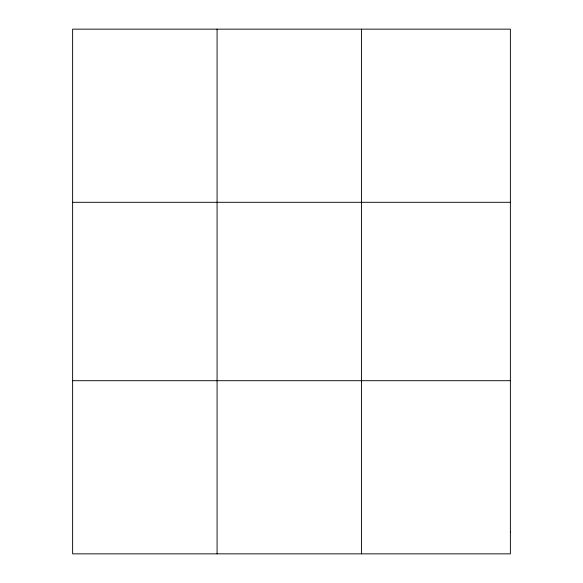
<?xml version="1.0" encoding="UTF-8"?>
<svg xmlns="http://www.w3.org/2000/svg" width="583" height="583" viewBox="0 0 583 583"><rect width="100%" height="100%" fill="white"/><g stroke="black" fill="none" stroke-linecap="round" stroke-linejoin="round"><path stroke-width="0.87" d="M217.08 29.15L217.08 553.85M361.54 29.15L361.54 553.85M72.62 202.301L510.38 202.301M72.62 380.699L510.38 380.699M510.38 532.206L510.38 553.85L72.62 553.85L72.62 29.15L510.38 29.15L510.38 532.206"/></g></svg>
